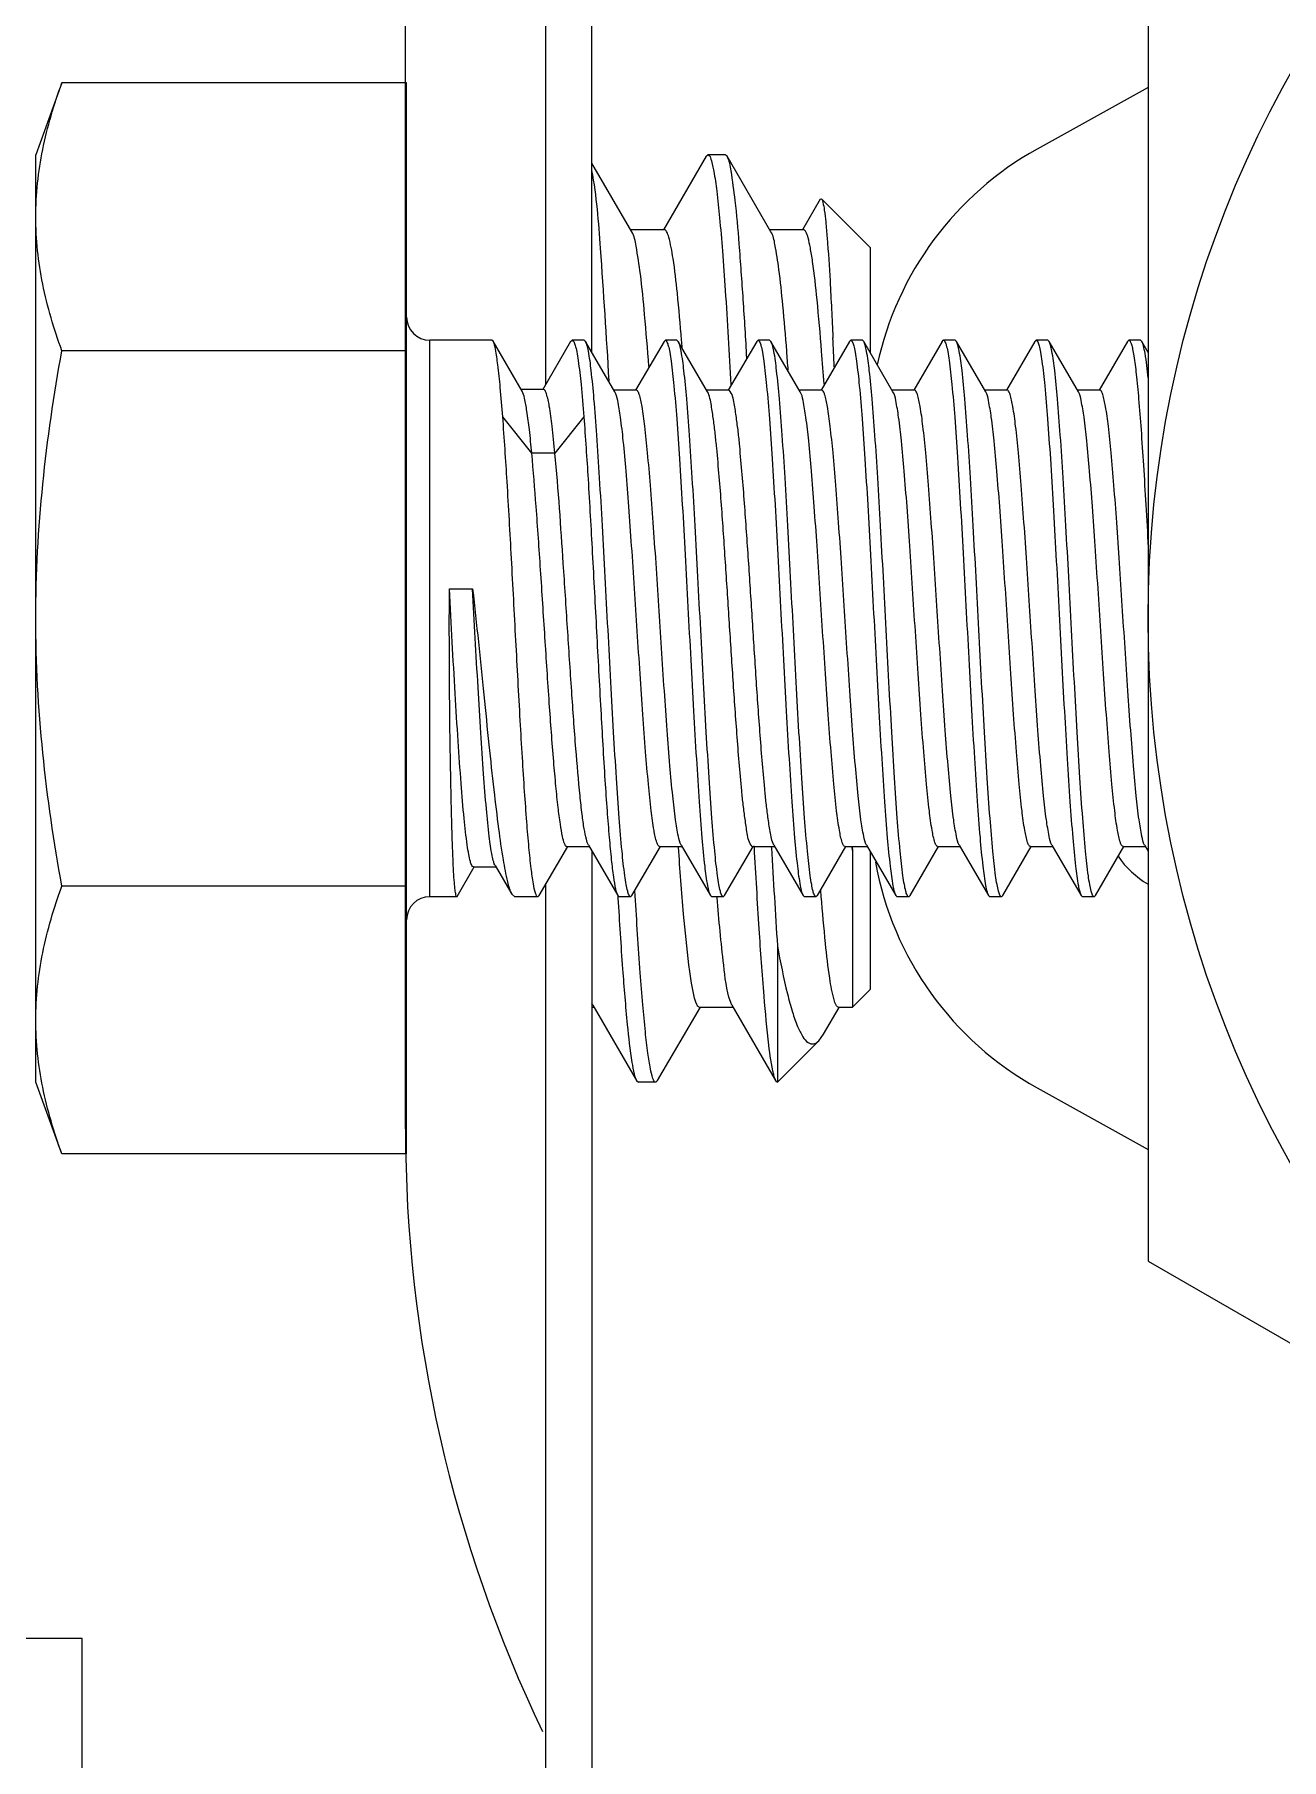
# Model space of a CAD drawing. Extents: x 4995099 to 5303443, y 4627657 to 4889583.
# Drawn here: x 5050423.5 to 5050573.1, y 4765262.2 to 4765469.1 of the extents above; entities that cross this region are included whole.
import ezdxf

# ---------------------------------------------------------------- set-up
doc = ezdxf.new("R2010")
doc.units = 0
doc.header["$LTSCALE"] = 1000
doc.header["$MEASUREMENT"] = 0
doc.layers.get('0').update_dxf_attribs({"color": 4, "linetype": 'CONTINUOUS'})

msp = doc.modelspace()

# ---------------------------------------------------------------- linework, layer by layer
at = {"linetype": 'Continuous'}
for p, q in [((5050490.36, 4765430.93), (5050490.36, 4765588.1)), ((5050467.99, 4765337.82), (5050467.99, 4765553.21)), ((5050484.8, 4765532.49), (5050484.8, 4765427.06)), ((5050557.09, 4765476.08), (5050557.09, 4765321.97)), ((5050426.76, 4765463.24), (5050423.63, 4765454.64)), ((5050468.12, 4765463.24), (5050426.76, 4765463.24)), ((5050468.12, 4765334.82), (5050468.12, 4765463.24)), ((5050557.09, 4765462.7), (5050543.78, 4765455.32)), ((5050423.63, 4765343.42), (5050423.63, 4765454.64)), ((5050504.04, 4765454.45), (5050498.93, 4765445.63)), ((5050504.04, 4765454.45), (5050504.26, 4765454.64)), ((5050506.35, 4765454.64), (5050504.26, 4765454.64)), ((5050506.35, 4765454.64), (5050504.26, 4765454.64)), ((5050504.26, 4765454.64), (5050504.29, 4765454.63)), ((5050506.57, 4765454.45), (5050506.35, 4765454.64)), ((5050511.83, 4765445.4), (5050506.57, 4765454.45)), ((5050495.15, 4765445.4), (5050490.36, 4765453.63)), ((5050517.74, 4765449.29), (5050515.61, 4765445.63)), ((5050517.74, 4765449.29), (5050517.89, 4765449.35)), ((5050523.73, 4765443.52), (5050517.89, 4765449.35)), ((5050499.06, 4765445.63), (5050495.02, 4765445.63)), ((5050515.74, 4765445.63), (5050511.7, 4765445.63)), ((5050523.73, 4765443.52), (5050523.73, 4765430.93)), ((5050478.36, 4765432.39), (5050470.9, 4765432.39)), ((5050478.36, 4765432.39), (5050470.9, 4765432.39)), ((5050470.9, 4765365.66), (5050470.9, 4765432.39)), ((5050478.5, 4765432.27), (5050478.36, 4765432.39)), ((5050481.97, 4765426.3), (5050478.5, 4765432.27)), ((5050487.8, 4765432.23), (5050484.46, 4765426.47)), ((5050487.8, 4765432.23), (5050487.99, 4765432.39)), ((5050489.43, 4765432.39), (5050487.99, 4765432.39)), ((5050489.43, 4765432.39), (5050487.99, 4765432.39)), ((5050489.59, 4765432.25), (5050489.43, 4765432.39)), ((5050493.11, 4765426.22), (5050489.59, 4765432.25)), ((5050499, 4765432.25), (5050495.59, 4765426.39)), ((5050499, 4765432.25), (5050499.16, 4765432.39)), ((5050500.55, 4765432.39), (5050499.16, 4765432.39)), ((5050500.55, 4765432.39), (5050499.16, 4765432.39)), ((5050500.71, 4765432.25), (5050500.55, 4765432.39)), ((5050504.23, 4765426.22), (5050500.71, 4765432.25)), ((5050510.12, 4765432.25), (5050506.71, 4765426.39)), ((5050510.12, 4765432.25), (5050510.28, 4765432.39)), ((5050511.67, 4765432.39), (5050510.28, 4765432.39)), ((5050511.67, 4765432.39), (5050510.28, 4765432.39)), ((5050511.83, 4765432.25), (5050511.67, 4765432.39)), ((5050515.35, 4765426.22), (5050511.83, 4765432.25)), ((5050521.24, 4765432.25), (5050517.84, 4765426.39)), ((5050521.24, 4765432.25), (5050521.4, 4765432.39)), ((5050522.8, 4765432.39), (5050521.4, 4765432.39)), ((5050522.8, 4765432.39), (5050521.4, 4765432.39)), ((5050522.96, 4765432.25), (5050522.8, 4765432.39)), ((5050526.47, 4765426.22), (5050522.96, 4765432.25)), ((5050532.36, 4765432.25), (5050528.96, 4765426.39)), ((5050532.36, 4765432.25), (5050532.49, 4765432.39)), ((5050532.49, 4765432.39), (5050532.52, 4765432.39)), ((5050533.92, 4765432.39), (5050532.52, 4765432.39)), ((5050533.92, 4765432.39), (5050532.52, 4765432.39)), ((5050534.08, 4765432.25), (5050533.92, 4765432.39)), ((5050537.59, 4765426.22), (5050534.08, 4765432.25)), ((5050543.48, 4765432.25), (5050540.08, 4765426.39)), ((5050543.48, 4765432.25), (5050543.65, 4765432.39)), ((5050545.04, 4765432.39), (5050543.65, 4765432.39)), ((5050545.04, 4765432.39), (5050543.65, 4765432.39)), ((5050545.2, 4765432.25), (5050545.04, 4765432.39)), ((5050548.72, 4765426.22), (5050545.2, 4765432.25)), ((5050554.61, 4765432.25), (5050551.2, 4765426.39)), ((5050554.61, 4765432.25), (5050554.77, 4765432.39)), ((5050556.16, 4765432.39), (5050554.77, 4765432.39)), ((5050556.16, 4765432.39), (5050554.77, 4765432.39)), ((5050556.32, 4765432.25), (5050556.16, 4765432.39)), ((5050557.09, 4765430.93), (5050556.32, 4765432.25)), ((5050468.12, 4765431.13), (5050426.76, 4765431.13)), ((5050484.56, 4765426.47), (5050481.87, 4765426.47)), ((5050495.69, 4765426.39), (5050493.01, 4765426.39)), ((5050506.81, 4765426.39), (5050504.13, 4765426.39)), ((5050517.93, 4765426.39), (5050515.25, 4765426.39)), ((5050529.06, 4765426.39), (5050526.37, 4765426.39)), ((5050540.18, 4765426.39), (5050537.5, 4765426.39)), ((5050551.3, 4765426.39), (5050548.62, 4765426.39)), ((5050483.13, 4765418.85), (5050479.65, 4765423.2)), ((5050489.38, 4765423.2), (5050485.92, 4765418.85)), ((5050485.92, 4765418.85), (5050483.13, 4765418.85)), ((5050473.26, 4765402.56), (5050476.04, 4765402.56)), ((5050489.93, 4765371.84), (5050493.44, 4765365.8)), ((5050501.05, 4765371.84), (5050504.56, 4765365.8)), ((5050509.79, 4765371.75), (5050509.8, 4765371.59)), ((5050511.9, 4765371.54), (5050511.89, 4765371.72)), ((5050512.18, 4765371.84), (5050515.68, 4765365.8)), ((5050521.59, 4765371.68), (5050521.61, 4765371.21)), ((5050523.3, 4765371.84), (5050526.8, 4765365.8)), ((5050534.42, 4765371.84), (5050537.92, 4765365.8)), ((5050545.54, 4765371.84), (5050549.04, 4765365.8)), ((5050556.66, 4765371.84), (5050557.09, 4765371.1)), ((5050484.03, 4765365.8), (5050487.45, 4765371.67)), ((5050487.35, 4765371.67), (5050490.03, 4765371.67)), ((5050490.36, 4765371.1), (5050490.36, 4765209.96)), ((5050495.15, 4765365.8), (5050498.57, 4765371.67)), ((5050498.47, 4765371.67), (5050501.15, 4765371.67)), ((5050506.27, 4765365.8), (5050509.69, 4765371.67)), ((5050509.59, 4765371.67), (5050512.28, 4765371.67)), ((5050517.4, 4765365.8), (5050520.81, 4765371.67)), ((5050520.72, 4765371.67), (5050523.4, 4765371.67)), ((5050521.61, 4765371.21), (5050521.58, 4765371.64)), ((5050521.61, 4765371.21), (5050521.61, 4765352.43)), ((5050523.73, 4765371.1), (5050523.73, 4765354.54)), ((5050528.52, 4765365.8), (5050531.94, 4765371.67)), ((5050531.84, 4765371.67), (5050534.52, 4765371.67)), ((5050539.64, 4765365.8), (5050543.06, 4765371.67)), ((5050542.96, 4765371.67), (5050545.64, 4765371.67)), ((5050550.76, 4765365.8), (5050554.18, 4765371.67)), ((5050554.08, 4765371.67), (5050556.76, 4765371.67)), ((5050474.19, 4765365.7), (5050476.24, 4765369.23)), ((5050476.14, 4765369.23), (5050478.83, 4765369.23)), ((5050478.74, 4765369.39), (5050480.73, 4765365.97)), ((5050468.12, 4765366.92), (5050426.76, 4765366.92)), ((5050474.14, 4765365.66), (5050470.9, 4765365.66)), ((5050474.14, 4765365.66), (5050470.9, 4765365.66)), ((5050474.19, 4765365.7), (5050474.14, 4765365.66)), ((5050480.73, 4765365.97), (5050481.09, 4765365.66)), ((5050483.87, 4765365.66), (5050481.09, 4765365.66)), ((5050483.87, 4765365.66), (5050481.09, 4765365.66)), ((5050484.03, 4765365.8), (5050483.87, 4765365.66)), ((5050484.8, 4765367.12), (5050484.8, 4765204.4)), ((5050493.44, 4765365.8), (5050493.6, 4765365.66)), ((5050493.45, 4765365.78), (5050493.46, 4765365.64)), ((5050493.46, 4765365.64), (5050493.47, 4765365.5)), ((5050494.99, 4765365.66), (5050493.6, 4765365.66)), ((5050494.99, 4765365.66), (5050493.6, 4765365.66)), ((5050495.15, 4765365.8), (5050494.99, 4765365.66)), ((5050495.54, 4765365.79), (5050495.51, 4765366.35)), ((5050504.56, 4765365.8), (5050504.72, 4765365.66)), ((5050506.11, 4765365.66), (5050504.72, 4765365.66)), ((5050506.11, 4765365.66), (5050504.72, 4765365.66)), ((5050505.36, 4765365.57), (5050505.35, 4765365.66)), ((5050506.27, 4765365.8), (5050506.11, 4765365.66)), ((5050515.68, 4765365.8), (5050515.84, 4765365.66)), ((5050517.23, 4765365.66), (5050515.84, 4765365.66)), ((5050517.23, 4765365.66), (5050515.84, 4765365.66)), ((5050517.4, 4765365.8), (5050517.23, 4765365.66)), ((5050517.86, 4765365.7), (5050517.8, 4765366.39)), ((5050526.8, 4765365.8), (5050526.96, 4765365.66)), ((5050528.36, 4765365.66), (5050526.96, 4765365.66)), ((5050528.36, 4765365.66), (5050526.96, 4765365.66)), ((5050528.52, 4765365.8), (5050528.36, 4765365.66)), ((5050537.92, 4765365.8), (5050538.08, 4765365.66)), ((5050539.48, 4765365.66), (5050538.08, 4765365.66)), ((5050539.48, 4765365.66), (5050538.08, 4765365.66)), ((5050539.64, 4765365.8), (5050539.48, 4765365.66)), ((5050549.04, 4765365.8), (5050549.21, 4765365.66)), ((5050550.6, 4765365.66), (5050549.21, 4765365.66)), ((5050550.6, 4765365.66), (5050549.21, 4765365.66)), ((5050550.76, 4765365.8), (5050550.6, 4765365.66)), ((5050512.6, 4765359.75), (5050512.6, 4765343.42)), ((5050523.73, 4765354.54), (5050521.61, 4765352.43)), ((5050490.46, 4765352.65), (5050490.36, 4765352.85)), ((5050490.36, 4765352.43), (5050490.59, 4765352.43)), ((5050490.46, 4765352.65), (5050495.7, 4765343.61)), ((5050498.23, 4765343.61), (5050503.36, 4765352.43)), ((5050503.23, 4765352.43), (5050507.27, 4765352.43)), ((5050507.14, 4765352.65), (5050512.38, 4765343.61)), ((5050518.15, 4765349.17), (5050520.01, 4765352.37)), ((5050519.91, 4765352.43), (5050521.61, 4765352.43)), ((5050520.01, 4765352.37), (5050520.04, 4765352.43)), ((5050517.57, 4765348.39), (5050518.15, 4765349.17)), ((5050517.57, 4765348.39), (5050512.6, 4765343.42)), ((5050426.76, 4765334.82), (5050423.63, 4765343.42)), ((5050495.7, 4765343.61), (5050495.92, 4765343.42)), ((5050498.01, 4765343.42), (5050495.92, 4765343.42)), ((5050498.01, 4765343.42), (5050495.92, 4765343.42)), ((5050498.01, 4765343.42), (5050497.98, 4765343.42)), ((5050498.23, 4765343.61), (5050498.01, 4765343.42)), ((5050512.38, 4765343.61), (5050512.6, 4765343.42)), ((5050543.78, 4765342.74), (5050557.09, 4765335.36)), ((5050468.12, 4765334.82), (5050426.76, 4765334.82)), ((5050557.09, 4765321.97), (5050690.55, 4765244.92)), ((5050429.19, 4765276.69), (5050395.83, 4765276.69)), ((5050429.19, 4765248.88), (5050429.19, 4765276.69))]:
    msp.add_line(p, q, dxfattribs=at)
msp.add_circle((5050690.55, 4765399.03), 133.46, dxfattribs=at)
for centre, radius, start, end in [((5050562.65, 4765421.27), 38.93, 119, 167.8939), ((5049583.25, 4765377), 927.22, 3.29205, 3.72683), ((5050470.9, 4765435.17), 2.78, 180, 270), ((5050487.99, 4765432.29), 0.108, 84.1854, 89.9947), ((5050499.16, 4765432.3), 0.095, 79.0043, 89.9604), ((5050088.29, 4765398.71), 414.2, 4.5387, 4.6656), ((5050510.28, 4765432.3), 0.0951, 78.9113, 89.9594), ((5049404.99, 4765381.68), 1115.44, 2.44218, 2.62087), ((5050521.4, 4765432.3), 0.095, 78.9914, 89.9603), ((5050543.65, 4765432.3), 0.095, 78.9891, 89.9602), ((5050554.77, 4765432.3), 0.0951, 78.9741, 89.9601), ((5049996.93, 4765390.56), 518.38, 4.2321, 4.4817), ((5049954.83, 4765387.03), 564.79, 4.0698, 4.4728), ((5051399.96, 4765419.07), 889.33, 183.06384, 183.82447), ((5050562.65, 4765376.78), 38.93, 190.3451, 241), ((5050562.65, 4765376.78), 11.12, 214.3268, 239.8898), ((5050470.9, 4765362.88), 2.78, 90, 180), ((5050483.87, 4765365.76), 0.0949, 259.6399, 269.9669), ((5050494.99, 4765365.76), 0.095, 259.224, 269.9627), ((5050506.11, 4765365.76), 0.095, 259.0953, 269.9614), ((5050517.23, 4765365.76), 0.095, 259.2557, 269.963), ((5050528.36, 4765365.76), 0.095, 259.0989, 269.9614), ((5050539.48, 4765365.76), 0.095, 259.2688, 269.9632), ((5050550.6, 4765365.76), 0.095, 259.1048, 269.9615), ((5050634.91, 4765337.82), 166.93, 180, 205.649)]:
    msp.add_arc(centre, radius, start, end, dxfattribs=at)
for points, knots in [([(5050423.63, 4765447.19), (5050423.63, 4765449.89), (5050424.23, 4765455.37), (5050425.81, 4765460.64), (5050426.76, 4765463.24)], [0, 0, 0, 0, 0.493589, 1, 1, 1, 1]), ([(5050504.29, 4765454.63), (5050504.5, 4765454.58), (5050504.74, 4765453.73), (5050505.05, 4765452.4), (5050505.37, 4765449.98), (5050505.7, 4765446.83), (5050506.03, 4765442.85), (5050506.51, 4765436.17), (5050506.82, 4765430.82), (5050507.03, 4765427.04)], [0, 0, 0, 0, 0.023099, 0.076921, 0.162181, 0.277789, 0.421938, 0.592279, 1, 1, 1, 1]), ([(5050508.51, 4765437.27), (5050508.36, 4765439.5), (5050508.07, 4765443.46), (5050507.65, 4765448.63), (5050507.14, 4765452.09), (5050506.87, 4765453.93), (5050506.57, 4765454.45)], [0, 0, 0, 0, 0.387565, 0.689151, 0.895137, 1, 1, 1, 1]), ([(5050492.41, 4765427.53), (5050492.12, 4765432.83), (5050491.55, 4765441.24), (5050490.93, 4765449.68), (5050490.36, 4765452.76)], [0, 0, 0, 0, 0.628544, 1, 1, 1, 1]), ([(5050517.9, 4765449.35), (5050518, 4765449.24), (5050518.1, 4765448.74), (5050518.27, 4765447.84), (5050518.42, 4765446.41), (5050518.67, 4765443.58), (5050518.96, 4765438.95), (5050519.16, 4765434.96), (5050519.26, 4765432.69)], [0, 0, 0, 0, 0.027491, 0.083885, 0.169406, 0.283463, 0.592757, 1, 1, 1, 1]), ([(5050426.76, 4765431.13), (5050425.81, 4765433.74), (5050424.23, 4765439), (5050423.63, 4765444.49), (5050423.63, 4765447.19)], [0, 0, 0, 0, 0.506411, 1, 1, 1, 1]), ([(5050497.19, 4765429.25), (5050497.03, 4765431.32), (5050496.73, 4765435.01), (5050496.27, 4765439.85), (5050495.76, 4765443.14), (5050495.45, 4765444.89), (5050495.15, 4765445.4)], [0, 0, 0, 0, 0.381754, 0.681975, 0.890091, 1, 1, 1, 1]), ([(5050501.11, 4765432.4), (5050500.96, 4765434.27), (5050500.67, 4765437.56), (5050500.21, 4765441.65), (5050499.75, 4765444.19), (5050499.42, 4765445.29), (5050499.17, 4765445.63), (5050499.06, 4765445.63)], [0, 0, 0, 0, 0.418158, 0.729515, 0.923411, 0.975112, 1, 1, 1, 1]), ([(5050513.73, 4765431.07), (5050513.59, 4765432.91), (5050513.31, 4765436.18), (5050512.87, 4765440.46), (5050512.41, 4765443.38), (5050512.11, 4765444.94), (5050511.83, 4765445.4)], [0, 0, 0, 0, 0.38118, 0.680309, 0.888233, 1, 1, 1, 1]), ([(5050517.9, 4765431.07), (5050517.74, 4765433.13), (5050517.44, 4765436.72), (5050516.98, 4765440.87), (5050516.6, 4765443.33), (5050516.33, 4765444.55), (5050516.12, 4765445.25), (5050515.86, 4765445.63), (5050515.74, 4765445.63)], [0, 0, 0, 0, 0.417353, 0.72929, 0.841771, 0.92395, 0.975651, 1, 1, 1, 1]), ([(5050479.65, 4765423.2), (5050479.56, 4765424.38), (5050479.39, 4765426.46), (5050479.12, 4765429.18), (5050478.84, 4765431.01), (5050478.66, 4765431.99), (5050478.5, 4765432.27)], [0, 0, 0, 0, 0.385426, 0.68535, 0.89169, 1, 1, 1, 1]), ([(5050488, 4765432.39), (5050488.08, 4765432.38), (5050488.24, 4765432.14), (5050488.38, 4765431.69), (5050488.56, 4765430.92), (5050488.8, 4765429.37), (5050489.09, 4765426.76), (5050489.28, 4765424.5), (5050489.38, 4765423.2)], [0, 0, 0, 0, 0.025999, 0.078741, 0.161216, 0.273457, 0.583864, 1, 1, 1, 1]), ([(5050494.97, 4765365.66), (5050494.89, 4765365.68), (5050494.75, 4765365.94), (5050494.61, 4765366.41), (5050494.44, 4765367.2), (5050494.2, 4765368.79), (5050493.92, 4765371.45), (5050493.6, 4765375.36), (5050493.27, 4765380.12), (5050492.94, 4765385.56), (5050492.61, 4765391.49), (5050492.28, 4765397.69), (5050491.95, 4765403.93), (5050491.62, 4765410), (5050491.29, 4765415.68), (5050490.96, 4765420.75), (5050490.64, 4765425.05), (5050490.32, 4765428.4), (5050490.05, 4765430.56), (5050489.79, 4765431.72), (5050489.67, 4765432.12), (5050489.59, 4765432.25)], [0, 0, 0, 0, 0.003704, 0.011323, 0.023191, 0.03929, 0.083673, 0.142993, 0.215158, 0.297591, 0.387338, 0.481186, 0.575764, 0.667671, 0.753614, 0.830513, 0.895616, 0.946611, 0.98173, 0.992985, 1, 1, 1, 1]), ([(5050499.18, 4765432.39), (5050499.26, 4765432.38), (5050499.4, 4765432.12), (5050499.54, 4765431.65), (5050499.71, 4765430.85), (5050499.95, 4765429.27), (5050500.23, 4765426.6), (5050500.55, 4765422.69), (5050500.88, 4765417.93), (5050501.21, 4765412.49), (5050501.54, 4765406.57), (5050501.87, 4765400.37), (5050502.2, 4765394.13), (5050502.53, 4765388.06), (5050502.86, 4765382.38), (5050503.19, 4765377.31), (5050503.51, 4765373.01), (5050503.83, 4765369.66), (5050504.1, 4765367.49), (5050504.35, 4765366.33), (5050504.48, 4765365.94), (5050504.56, 4765365.8)], [0, 0, 0, 0, 0.003711, 0.011336, 0.02321, 0.039312, 0.083698, 0.143015, 0.215173, 0.297594, 0.387327, 0.481159, 0.575721, 0.667617, 0.753551, 0.830448, 0.895556, 0.946563, 0.981704, 0.992971, 1, 1, 1, 1]), ([(5050506.09, 4765365.66), (5050506.01, 4765365.68), (5050505.87, 4765365.94), (5050505.73, 4765366.41), (5050505.56, 4765367.2), (5050505.32, 4765368.79), (5050505.04, 4765371.45), (5050504.72, 4765375.36), (5050504.39, 4765380.13), (5050504.06, 4765385.57), (5050503.73, 4765391.49), (5050503.4, 4765397.69), (5050503.07, 4765403.94), (5050502.74, 4765410), (5050502.41, 4765415.68), (5050502.08, 4765420.75), (5050501.76, 4765425.05), (5050501.44, 4765428.4), (5050501.17, 4765430.56), (5050500.92, 4765431.72), (5050500.79, 4765432.12), (5050500.71, 4765432.25)], [0, 0, 0, 0, 0.003708, 0.011332, 0.023206, 0.03931, 0.083702, 0.143027, 0.215196, 0.297632, 0.387379, 0.481219, 0.575788, 0.66769, 0.753628, 0.830521, 0.895618, 0.946611, 0.98173, 0.992985, 1, 1, 1, 1]), ([(5050510.3, 4765432.39), (5050510.38, 4765432.38), (5050510.52, 4765432.11), (5050510.66, 4765431.65), (5050510.83, 4765430.85), (5050511.07, 4765429.26), (5050511.35, 4765426.6), (5050511.68, 4765422.69), (5050512, 4765417.93), (5050512.33, 4765412.49), (5050512.66, 4765406.56), (5050512.99, 4765400.37), (5050513.32, 4765394.12), (5050513.65, 4765388.06), (5050513.98, 4765382.38), (5050514.31, 4765377.31), (5050514.63, 4765373.01), (5050514.95, 4765369.66), (5050515.23, 4765367.49), (5050515.48, 4765366.33), (5050515.6, 4765365.94), (5050515.68, 4765365.8)], [0, 0, 0, 0, 0.003714, 0.011343, 0.023221, 0.039327, 0.08372, 0.14304, 0.215198, 0.297619, 0.387351, 0.481178, 0.575732, 0.667622, 0.753555, 0.83045, 0.895556, 0.946562, 0.981703, 0.992971, 1, 1, 1, 1]), ([(5050517.22, 4765365.66), (5050517.14, 4765365.68), (5050516.99, 4765365.94), (5050516.85, 4765366.41), (5050516.69, 4765367.2), (5050516.45, 4765368.79), (5050516.16, 4765371.45), (5050515.84, 4765375.36), (5050515.51, 4765380.12), (5050515.18, 4765385.56), (5050514.85, 4765391.49), (5050514.52, 4765397.69), (5050514.19, 4765403.93), (5050513.86, 4765410), (5050513.54, 4765415.68), (5050513.21, 4765420.75), (5050512.88, 4765425.05), (5050512.56, 4765428.4), (5050512.29, 4765430.56), (5050512.04, 4765431.72), (5050511.91, 4765432.12), (5050511.83, 4765432.25)], [0, 0, 0, 0, 0.003703, 0.011321, 0.023188, 0.039286, 0.083667, 0.142986, 0.21515, 0.297581, 0.387329, 0.481177, 0.575755, 0.667664, 0.753609, 0.83051, 0.895615, 0.94661, 0.98173, 0.992984, 1, 1, 1, 1]), ([(5050521.42, 4765432.39), (5050521.5, 4765432.38), (5050521.65, 4765432.12), (5050521.79, 4765431.65), (5050521.95, 4765430.85), (5050522.19, 4765429.27), (5050522.47, 4765426.6), (5050522.8, 4765422.69), (5050523.12, 4765417.93), (5050523.45, 4765412.49), (5050523.78, 4765406.57), (5050524.11, 4765400.37), (5050524.44, 4765394.12), (5050524.77, 4765388.06), (5050525.1, 4765382.38), (5050525.43, 4765377.31), (5050525.75, 4765373.01), (5050526.07, 4765369.66), (5050526.35, 4765367.49), (5050526.6, 4765366.33), (5050526.72, 4765365.94), (5050526.8, 4765365.8)], [0, 0, 0, 0, 0.003711, 0.011337, 0.023212, 0.039314, 0.0837, 0.143018, 0.215176, 0.297599, 0.387332, 0.481164, 0.575726, 0.667621, 0.753554, 0.830449, 0.895556, 0.946563, 0.981704, 0.992971, 1, 1, 1, 1]), ([(5050528.34, 4765365.66), (5050528.26, 4765365.68), (5050528.11, 4765365.94), (5050527.97, 4765366.41), (5050527.81, 4765367.2), (5050527.57, 4765368.79), (5050527.28, 4765371.45), (5050526.96, 4765375.36), (5050526.63, 4765380.13), (5050526.31, 4765385.57), (5050525.98, 4765391.49), (5050525.65, 4765397.69), (5050525.32, 4765403.94), (5050524.99, 4765410), (5050524.66, 4765415.68), (5050524.33, 4765420.75), (5050524.01, 4765425.05), (5050523.68, 4765428.4), (5050523.41, 4765430.56), (5050523.16, 4765431.72), (5050523.04, 4765432.12), (5050522.96, 4765432.25)], [0, 0, 0, 0, 0.003708, 0.011332, 0.023206, 0.039309, 0.083701, 0.143026, 0.215196, 0.297631, 0.387378, 0.481219, 0.575788, 0.66769, 0.753628, 0.830521, 0.895618, 0.94661, 0.98173, 0.992985, 1, 1, 1, 1]), ([(5050532.52, 4765432.39), (5050532.6, 4765432.39), (5050532.76, 4765432.15), (5050532.89, 4765431.71), (5050533.06, 4765430.94), (5050533.3, 4765429.38), (5050533.58, 4765426.75), (5050533.91, 4765422.87), (5050534.23, 4765418.12), (5050534.56, 4765412.68), (5050534.89, 4765406.75), (5050535.22, 4765400.54), (5050535.56, 4765394.27), (5050535.89, 4765388.18), (5050536.22, 4765382.48), (5050536.55, 4765377.37), (5050536.87, 4765373.05), (5050537.19, 4765369.68), (5050537.47, 4765367.5), (5050537.72, 4765366.34), (5050537.84, 4765365.94), (5050537.92, 4765365.8)], [0, 0, 0, 0, 0.003386, 0.010605, 0.022094, 0.037845, 0.081651, 0.140562, 0.21249, 0.294853, 0.384679, 0.47873, 0.573605, 0.66588, 0.752224, 0.829521, 0.894986, 0.946281, 0.981617, 0.992941, 1, 1, 1, 1]), ([(5050539.46, 4765365.66), (5050539.38, 4765365.68), (5050539.23, 4765365.94), (5050539.09, 4765366.41), (5050538.93, 4765367.2), (5050538.69, 4765368.79), (5050538.41, 4765371.45), (5050538.08, 4765375.36), (5050537.76, 4765380.12), (5050537.43, 4765385.56), (5050537.1, 4765391.49), (5050536.77, 4765397.69), (5050536.44, 4765403.93), (5050536.11, 4765410), (5050535.78, 4765415.68), (5050535.45, 4765420.75), (5050535.13, 4765425.05), (5050534.81, 4765428.4), (5050534.53, 4765430.56), (5050534.28, 4765431.72), (5050534.16, 4765432.12), (5050534.08, 4765432.25)], [0, 0, 0, 0, 0.003703, 0.01132, 0.023187, 0.039284, 0.083664, 0.142983, 0.215146, 0.297577, 0.387325, 0.481173, 0.575752, 0.667661, 0.753607, 0.830509, 0.895614, 0.946609, 0.98173, 0.992984, 1, 1, 1, 1]), ([(5050543.66, 4765432.39), (5050543.75, 4765432.38), (5050543.89, 4765432.12), (5050544.03, 4765431.65), (5050544.19, 4765430.85), (5050544.43, 4765429.27), (5050544.72, 4765426.6), (5050545.04, 4765422.69), (5050545.37, 4765417.93), (5050545.7, 4765412.49), (5050546.03, 4765406.57), (5050546.36, 4765400.37), (5050546.69, 4765394.12), (5050547.02, 4765388.06), (5050547.34, 4765382.38), (5050547.67, 4765377.31), (5050548, 4765373.01), (5050548.32, 4765369.66), (5050548.59, 4765367.49), (5050548.84, 4765366.33), (5050548.97, 4765365.94), (5050549.04, 4765365.8)], [0, 0, 0, 0, 0.003711, 0.011337, 0.023212, 0.039315, 0.083701, 0.143019, 0.215177, 0.2976, 0.387333, 0.481165, 0.575727, 0.667621, 0.753554, 0.830449, 0.895556, 0.946563, 0.981704, 0.992971, 1, 1, 1, 1]), ([(5050550.58, 4765365.66), (5050550.5, 4765365.68), (5050550.36, 4765365.94), (5050550.22, 4765366.41), (5050550.05, 4765367.2), (5050549.81, 4765368.79), (5050549.53, 4765371.45), (5050549.2, 4765375.36), (5050548.88, 4765380.13), (5050548.55, 4765385.57), (5050548.22, 4765391.49), (5050547.89, 4765397.69), (5050547.56, 4765403.94), (5050547.23, 4765410), (5050546.9, 4765415.68), (5050546.57, 4765420.75), (5050546.25, 4765425.05), (5050545.93, 4765428.4), (5050545.65, 4765430.56), (5050545.4, 4765431.72), (5050545.28, 4765432.12), (5050545.2, 4765432.25)], [0, 0, 0, 0, 0.003708, 0.011331, 0.023205, 0.039308, 0.083699, 0.143025, 0.215195, 0.297631, 0.387378, 0.481219, 0.575789, 0.667691, 0.753629, 0.830521, 0.895618, 0.946611, 0.981731, 0.992985, 1, 1, 1, 1]), ([(5050554.79, 4765432.39), (5050554.85, 4765432.38), (5050554.98, 4765432.19), (5050555.1, 4765431.84), (5050555.24, 4765431.25), (5050555.45, 4765430.06), (5050555.69, 4765428.07), (5050555.97, 4765425.12), (5050556.25, 4765421.48), (5050556.53, 4765417.24), (5050556.81, 4765412.52), (5050557, 4765409.23), (5050557.09, 4765407.52)], [0, 0, 0, 0, 0.007976, 0.023399, 0.047119, 0.079188, 0.167777, 0.287121, 0.434165, 0.605074, 0.795358, 1, 1, 1, 1]), ([(5050557.09, 4765427.88), (5050556.99, 4765428.86), (5050556.85, 4765430.16), (5050556.56, 4765431.61), (5050556.42, 4765432.09), (5050556.32, 4765432.25)], [0, 0, 0, 0, 0.664814, 0.874197, 1, 1, 1, 1]), ([(5050483.13, 4765418.85), (5050483.05, 4765419.79), (5050482.88, 4765421.47), (5050482.6, 4765423.68), (5050482.32, 4765425.22), (5050482.12, 4765426.04), (5050481.97, 4765426.3)], [0, 0, 0, 0, 0.374921, 0.67078, 0.880329, 1, 1, 1, 1]), ([(5050485.92, 4765418.85), (5050485.81, 4765419.93), (5050485.62, 4765421.82), (5050485.31, 4765424.19), (5050485.02, 4765425.64), (5050484.79, 4765426.29), (5050484.63, 4765426.47), (5050484.56, 4765426.47)], [0, 0, 0, 0, 0.416821, 0.727006, 0.920674, 0.973077, 1, 1, 1, 1]), ([(5050498.47, 4765371.67), (5050498.4, 4765371.67), (5050498.24, 4765371.85), (5050498.02, 4765372.48), (5050497.73, 4765373.91), (5050497.42, 4765376.23), (5050497.1, 4765379.39), (5050496.77, 4765383.23), (5050496.45, 4765387.65), (5050496.12, 4765392.47), (5050495.68, 4765399.21), (5050495.25, 4765405.89), (5050494.8, 4765412.29), (5050494.48, 4765416.49), (5050494.15, 4765420.06), (5050493.84, 4765422.89), (5050493.51, 4765424.85), (5050493.29, 4765425.9), (5050493.11, 4765426.22)], [0, 0, 0, 0, 0.003779, 0.011114, 0.038197, 0.081557, 0.139812, 0.210943, 0.29244, 0.38141, 0.474689, 0.66085, 0.747103, 0.824649, 0.89074, 0.943055, 0.979813, 1, 1, 1, 1]), ([(5050501.05, 4765371.84), (5050500.87, 4765372.16), (5050500.65, 4765373.2), (5050500.32, 4765375.17), (5050500.01, 4765378), (5050499.69, 4765381.57), (5050499.36, 4765385.77), (5050498.91, 4765392.17), (5050498.48, 4765398.86), (5050498.05, 4765405.59), (5050497.72, 4765410.41), (5050497.39, 4765414.82), (5050497.06, 4765418.67), (5050496.74, 4765421.82), (5050496.44, 4765424.15), (5050496.15, 4765425.57), (5050495.92, 4765426.21), (5050495.76, 4765426.39), (5050495.69, 4765426.39)], [0, 0, 0, 0, 0.020221, 0.057009, 0.109346, 0.175452, 0.253005, 0.33926, 0.525406, 0.618671, 0.707626, 0.789106, 0.860222, 0.918463, 0.961813, 0.988889, 0.996221, 1, 1, 1, 1]), ([(5050509.59, 4765371.67), (5050509.2, 4765372.07), (5050508.95, 4765373.28), (5050508.74, 4765374.94), (5050508.49, 4765376.65), (5050508.27, 4765378.92), (5050508.01, 4765381.78), (5050507.75, 4765385.2), (5050507.5, 4765388.63), (5050507.19, 4765393.19), (5050506.82, 4765398.91), (5050506.45, 4765404.62), (5050506.14, 4765409.19), (5050505.9, 4765412.61), (5050505.63, 4765416.04), (5050505.38, 4765418.89), (5050505.15, 4765421.16), (5050504.94, 4765422.87), (5050504.69, 4765424.56), (5050504.48, 4765425.71), (5050504.23, 4765426.22)], [0, 0, 0, 0, 0.030768, 0.062218, 0.093344, 0.124643, 0.187198, 0.249714, 0.31225, 0.374778, 0.499837, 0.624896, 0.687425, 0.749956, 0.812483, 0.875017, 0.906295, 0.937525, 0.968815, 1, 1, 1, 1]), ([(5050512.18, 4765371.84), (5050511.92, 4765372.35), (5050511.71, 4765373.5), (5050511.46, 4765375.19), (5050511.25, 4765376.89), (5050511.03, 4765379.17), (5050510.77, 4765382.02), (5050510.51, 4765385.44), (5050510.26, 4765388.87), (5050509.95, 4765393.44), (5050509.59, 4765399.15), (5050509.22, 4765404.86), (5050508.9, 4765409.43), (5050508.66, 4765412.86), (5050508.39, 4765416.28), (5050508.13, 4765419.13), (5050507.92, 4765421.41), (5050507.67, 4765423.12), (5050507.46, 4765424.78), (5050507.21, 4765425.98), (5050506.81, 4765426.39)], [0, 0, 0, 0, 0.031186, 0.062475, 0.093704, 0.124983, 0.187517, 0.250043, 0.312574, 0.375103, 0.500161, 0.62522, 0.687747, 0.750283, 0.812799, 0.875353, 0.906651, 0.937778, 0.969229, 1, 1, 1, 1]), ([(5050520.72, 4765371.67), (5050520.65, 4765371.67), (5050520.49, 4765371.85), (5050520.26, 4765372.48), (5050519.97, 4765373.91), (5050519.67, 4765376.23), (5050519.34, 4765379.39), (5050519.02, 4765383.23), (5050518.69, 4765387.65), (5050518.36, 4765392.47), (5050517.92, 4765399.21), (5050517.49, 4765405.89), (5050517.04, 4765412.29), (5050516.72, 4765416.49), (5050516.39, 4765420.06), (5050516.08, 4765422.89), (5050515.76, 4765424.85), (5050515.54, 4765425.9), (5050515.35, 4765426.22)], [0, 0, 0, 0, 0.003779, 0.011113, 0.038196, 0.081556, 0.139811, 0.210942, 0.292439, 0.38141, 0.474689, 0.66085, 0.747103, 0.824649, 0.89074, 0.943055, 0.979813, 1, 1, 1, 1]), ([(5050523.3, 4765371.84), (5050523.11, 4765372.16), (5050522.89, 4765373.2), (5050522.57, 4765375.17), (5050522.26, 4765378), (5050521.93, 4765381.57), (5050521.6, 4765385.77), (5050521.16, 4765392.17), (5050520.73, 4765398.86), (5050520.29, 4765405.59), (5050519.96, 4765410.41), (5050519.63, 4765414.82), (5050519.31, 4765418.67), (5050518.98, 4765421.82), (5050518.68, 4765424.15), (5050518.39, 4765425.57), (5050518.16, 4765426.21), (5050518, 4765426.39), (5050517.93, 4765426.39)], [0, 0, 0, 0, 0.020221, 0.057009, 0.109346, 0.175452, 0.253005, 0.33926, 0.525406, 0.618671, 0.707625, 0.789106, 0.860221, 0.918463, 0.961812, 0.988889, 0.996221, 1, 1, 1, 1]), ([(5050531.84, 4765371.67), (5050531.77, 4765371.67), (5050531.61, 4765371.85), (5050531.38, 4765372.48), (5050531.09, 4765373.91), (5050530.79, 4765376.23), (5050530.46, 4765379.39), (5050530.14, 4765383.23), (5050529.81, 4765387.65), (5050529.48, 4765392.47), (5050529.04, 4765399.21), (5050528.62, 4765405.89), (5050528.17, 4765412.29), (5050527.84, 4765416.49), (5050527.51, 4765420.06), (5050527.21, 4765422.89), (5050526.88, 4765424.85), (5050526.66, 4765425.9), (5050526.47, 4765426.22)], [0, 0, 0, 0, 0.003779, 0.011113, 0.038196, 0.081555, 0.139809, 0.210939, 0.292435, 0.381405, 0.474683, 0.660843, 0.747096, 0.824643, 0.890735, 0.943051, 0.979811, 1, 1, 1, 1]), ([(5050534.42, 4765371.84), (5050534.23, 4765372.16), (5050534.02, 4765373.2), (5050533.69, 4765375.17), (5050533.38, 4765378), (5050533.05, 4765381.57), (5050532.73, 4765385.77), (5050532.28, 4765392.17), (5050531.85, 4765398.86), (5050531.41, 4765405.59), (5050531.08, 4765410.41), (5050530.75, 4765414.82), (5050530.43, 4765418.67), (5050530.11, 4765421.82), (5050529.8, 4765424.15), (5050529.51, 4765425.57), (5050529.29, 4765426.21), (5050529.13, 4765426.39), (5050529.06, 4765426.39)], [0, 0, 0, 0, 0.020221, 0.057008, 0.109345, 0.17545, 0.253003, 0.339257, 0.525401, 0.618666, 0.70762, 0.789101, 0.860217, 0.918459, 0.96181, 0.988888, 0.996221, 1, 1, 1, 1]), ([(5050542.96, 4765371.67), (5050542.89, 4765371.67), (5050542.73, 4765371.85), (5050542.5, 4765372.48), (5050542.21, 4765373.91), (5050541.91, 4765376.23), (5050541.58, 4765379.39), (5050541.26, 4765383.23), (5050540.93, 4765387.65), (5050540.6, 4765392.47), (5050540.17, 4765399.21), (5050539.74, 4765405.89), (5050539.29, 4765412.29), (5050538.96, 4765416.49), (5050538.63, 4765420.06), (5050538.33, 4765422.89), (5050538, 4765424.85), (5050537.78, 4765425.9), (5050537.59, 4765426.22)], [0, 0, 0, 0, 0.003779, 0.011114, 0.038196, 0.081556, 0.139811, 0.210942, 0.292439, 0.38141, 0.474688, 0.660849, 0.747103, 0.824649, 0.89074, 0.943055, 0.979813, 1, 1, 1, 1]), ([(5050545.54, 4765371.84), (5050545.36, 4765372.16), (5050545.14, 4765373.2), (5050544.81, 4765375.17), (5050544.5, 4765378), (5050544.17, 4765381.57), (5050543.85, 4765385.77), (5050543.4, 4765392.17), (5050542.97, 4765398.86), (5050542.53, 4765405.59), (5050542.2, 4765410.41), (5050541.88, 4765414.82), (5050541.55, 4765418.67), (5050541.23, 4765421.82), (5050540.92, 4765424.15), (5050540.63, 4765425.57), (5050540.41, 4765426.21), (5050540.25, 4765426.39), (5050540.18, 4765426.39)], [0, 0, 0, 0, 0.020221, 0.057009, 0.109346, 0.175452, 0.253005, 0.33926, 0.525406, 0.618671, 0.707625, 0.789106, 0.860221, 0.918463, 0.961812, 0.988889, 0.996222, 1, 1, 1, 1]), ([(5050554.08, 4765371.67), (5050554.01, 4765371.67), (5050553.85, 4765371.85), (5050553.63, 4765372.48), (5050553.33, 4765373.91), (5050553.03, 4765376.23), (5050552.71, 4765379.39), (5050552.38, 4765383.23), (5050552.05, 4765387.65), (5050551.73, 4765392.47), (5050551.29, 4765399.21), (5050550.86, 4765405.89), (5050550.41, 4765412.29), (5050550.08, 4765416.49), (5050549.76, 4765420.06), (5050549.45, 4765422.89), (5050549.12, 4765424.85), (5050548.9, 4765425.9), (5050548.72, 4765426.22)], [0, 0, 0, 0, 0.003779, 0.011114, 0.038197, 0.081556, 0.139811, 0.210942, 0.292439, 0.381409, 0.474688, 0.660849, 0.747103, 0.824649, 0.89074, 0.943055, 0.979813, 1, 1, 1, 1]), ([(5050556.66, 4765371.84), (5050556.48, 4765372.16), (5050556.26, 4765373.2), (5050555.93, 4765375.17), (5050555.62, 4765378), (5050555.3, 4765381.57), (5050554.97, 4765385.77), (5050554.52, 4765392.17), (5050554.09, 4765398.86), (5050553.65, 4765405.59), (5050553.33, 4765410.41), (5050553, 4765414.82), (5050552.67, 4765418.67), (5050552.35, 4765421.82), (5050552.05, 4765424.15), (5050551.75, 4765425.57), (5050551.53, 4765426.21), (5050551.37, 4765426.39), (5050551.3, 4765426.39)], [0, 0, 0, 0, 0.020221, 0.057009, 0.109346, 0.175452, 0.253005, 0.33926, 0.525406, 0.618671, 0.707625, 0.789106, 0.860221, 0.918463, 0.961812, 0.988888, 0.996222, 1, 1, 1, 1]), ([(5050483.85, 4765365.66), (5050483.79, 4765365.67), (5050483.68, 4765365.82), (5050483.49, 4765366.33), (5050483.27, 4765367.44), (5050483.03, 4765369.26), (5050482.77, 4765371.74), (5050482.52, 4765374.81), (5050482.26, 4765378.41), (5050482, 4765382.47), (5050481.65, 4765388.51), (5050481.22, 4765396.47), (5050480.72, 4765406.02), (5050480.22, 4765414.96), (5050479.85, 4765420.61), (5050479.65, 4765423.2)], [0, 0, 0, 0, 0.003023, 0.008655, 0.02883, 0.060884, 0.10423, 0.157961, 0.220923, 0.291749, 0.368894, 0.535298, 0.705669, 0.865188, 1, 1, 1, 1]), ([(5050489.38, 4765423.2), (5050489.57, 4765420.71), (5050489.93, 4765415.28), (5050490.41, 4765406.68), (5050490.9, 4765397.46), (5050491.39, 4765388.37), (5050491.8, 4765381.22), (5050492.15, 4765376.11), (5050492.4, 4765372.93), (5050492.65, 4765370.28), (5050492.88, 4765368.22), (5050493.13, 4765366.79), (5050493.3, 4765366.04), (5050493.44, 4765365.8)], [0, 0, 0, 0, 0.130118, 0.283774, 0.448524, 0.611007, 0.75805, 0.821983, 0.877746, 0.924216, 0.960473, 0.985838, 1, 1, 1, 1]), ([(5050487.35, 4765371.67), (5050487.22, 4765371.67), (5050486.98, 4765372.19), (5050486.78, 4765373.02), (5050486.52, 4765374.54), (5050486.27, 4765376.53), (5050486.01, 4765379.05), (5050485.65, 4765383.21), (5050485.21, 4765389.17), (5050484.71, 4765396.84), (5050484.21, 4765404.7), (5050483.7, 4765412.06), (5050483.33, 4765416.72), (5050483.13, 4765418.85)], [0, 0, 0, 0, 0.008447, 0.028211, 0.059849, 0.102845, 0.156318, 0.219121, 0.36706, 0.533759, 0.704628, 0.864703, 1, 1, 1, 1]), ([(5050489.93, 4765371.84), (5050489.81, 4765372.05), (5050489.63, 4765372.71), (5050489.39, 4765373.94), (5050489.15, 4765375.68), (5050488.8, 4765378.88), (5050488.38, 4765383.81), (5050487.9, 4765390.54), (5050487.42, 4765397.94), (5050486.8, 4765407.46), (5050486.33, 4765414.44), (5050485.92, 4765418.85)], [0, 0, 0, 0, 0.015824, 0.042527, 0.079816, 0.127025, 0.247356, 0.394063, 0.555499, 0.718817, 1, 1, 1, 1]), ([(5050474.13, 4765365.66), (5050474.06, 4765365.68), (5050474.02, 4765366.03), (5050473.91, 4765366.53), (5050473.84, 4765367.49), (5050473.75, 4765368.74), (5050473.68, 4765370.34), (5050473.6, 4765372.24), (5050473.54, 4765374.44), (5050473.45, 4765377.88), (5050473.36, 4765382.7), (5050473.28, 4765388.96), (5050473.24, 4765395.66), (5050473.24, 4765400.25), (5050473.26, 4765402.56)], [0, 0, 0, 0, 0.006277, 0.021923, 0.047061, 0.081471, 0.124793, 0.17657, 0.236243, 0.303168, 0.455809, 0.627887, 0.811933, 1, 1, 1, 1]), ([(5050476.14, 4765369.23), (5050476.06, 4765369.23), (5050475.88, 4765369.5), (5050475.74, 4765369.98), (5050475.55, 4765370.83), (5050475.29, 4765372.52), (5050474.97, 4765375.37), (5050474.63, 4765379.52), (5050474.28, 4765384.52), (5050473.93, 4765390.18), (5050473.59, 4765396.26), (5050473.37, 4765400.44), (5050473.26, 4765402.56)], [0, 0, 0, 0, 0.007534, 0.023454, 0.048663, 0.083048, 0.177833, 0.303692, 0.455223, 0.626216, 0.810017, 1, 1, 1, 1]), ([(5050476.04, 4765402.56), (5050476.52, 4765398.33), (5050477.15, 4765392.1), (5050477.97, 4765384.06), (5050478.54, 4765378.71), (5050479.09, 4765374.12), (5050479.61, 4765370.43), (5050480.11, 4765367.82), (5050480.47, 4765366.42), (5050480.73, 4765365.97)], [0, 0, 0, 0, 0.346094, 0.50857, 0.65594, 0.782806, 0.884568, 0.957661, 1, 1, 1, 1]), ([(5050478.74, 4765369.39), (5050478.66, 4765369.52), (5050478.53, 4765369.92), (5050478.27, 4765371.08), (5050477.98, 4765373.21), (5050477.65, 4765376.48), (5050477.33, 4765380.62), (5050477, 4765385.48), (5050476.56, 4765392.87), (5050476.25, 4765398.63), (5050476.04, 4765402.56)], [0, 0, 0, 0, 0.014497, 0.037247, 0.107063, 0.207049, 0.333333, 0.481179, 0.645288, 1, 1, 1, 1]), ([(5050503.23, 4765352.43), (5050503.08, 4765352.43), (5050502.79, 4765352.97), (5050502.56, 4765353.87), (5050502.24, 4765355.51), (5050501.8, 4765358.77), (5050501.27, 4765364.22), (5050500.92, 4765368.92), (5050500.73, 4765371.6)], [0, 0, 0, 0, 0.023075, 0.075089, 0.158336, 0.272261, 0.586084, 1, 1, 1, 1]), ([(5050509.8, 4765371.59), (5050509.98, 4765368.32), (5050510.33, 4765362.37), (5050510.87, 4765354.45), (5050511.43, 4765348.64), (5050511.82, 4765345.5), (5050512.12, 4765344.36)], [0, 0, 0, 0, 0.35893, 0.653729, 0.87067, 1, 1, 1, 1]), ([(5050423.63, 4765350.87), (5050423.63, 4765353.57), (5050424.23, 4765359.05), (5050425.81, 4765364.32), (5050426.76, 4765366.92)], [0, 0, 0, 0, 0.493589, 1, 1, 1, 1]), ([(5050474.14, 4765365.66), (5050474.14, 4765365.66), (5050474.14, 4765365.66), (5050474.13, 4765365.66), (5050474.13, 4765365.66)], [0, 0, 0, 0, 0.495092, 1, 1, 1, 1]), ([(5050493.47, 4765365.5), (5050493.64, 4765362.66), (5050493.96, 4765357.59), (5050494.5, 4765351.02), (5050494.94, 4765346.81), (5050495.36, 4765344.59), (5050495.56, 4765343.85), (5050495.7, 4765343.61)], [0, 0, 0, 0, 0.387408, 0.691019, 0.897768, 0.962114, 1, 1, 1, 1]), ([(5050497.98, 4765343.42), (5050497.81, 4765343.46), (5050497.58, 4765344.13), (5050497.31, 4765345.21), (5050497.02, 4765347.14), (5050496.73, 4765349.68), (5050496.43, 4765352.89), (5050496, 4765358.33), (5050495.73, 4765362.7), (5050495.54, 4765365.79)], [0, 0, 0, 0, 0.023662, 0.077002, 0.161182, 0.275478, 0.418505, 0.588461, 1, 1, 1, 1]), ([(5050506.96, 4765353.08), (5050506.48, 4765354.49), (5050506.02, 4765358.71), (5050505.58, 4765362.86), (5050505.36, 4765365.57)], [0, 0, 0, 0, 0.353033, 1, 1, 1, 1]), ([(5050519.91, 4765352.43), (5050519.8, 4765352.43), (5050519.56, 4765352.77), (5050519.22, 4765353.87), (5050518.77, 4765356.42), (5050518.31, 4765360.53), (5050518.01, 4765363.82), (5050517.86, 4765365.7)], [0, 0, 0, 0, 0.024857, 0.076574, 0.270492, 0.581869, 1, 1, 1, 1]), ([(5050512.6, 4765359.75), (5050512.95, 4765357.83), (5050513.48, 4765355.16), (5050514.35, 4765351.95), (5050514.94, 4765350.22), (5050515.55, 4765348.98), (5050516.15, 4765348.16), (5050516.97, 4765347.89), (5050517.4, 4765348.21), (5050517.57, 4765348.39)], [0, 0, 0, 0, 0.427992, 0.594856, 0.7284, 0.828419, 0.897175, 0.945336, 1, 1, 1, 1]), ([(5050426.76, 4765334.82), (5050425.81, 4765337.42), (5050424.23, 4765342.68), (5050423.63, 4765348.17), (5050423.63, 4765350.87)], [0, 0, 0, 0, 0.506411, 1, 1, 1, 1]), ([(5050512.12, 4765344.36), (5050512.14, 4765344.28), (5050512.21, 4765344.02), (5050512.29, 4765343.77), (5050512.38, 4765343.61)], [0, 0, 0, 0, 0.313274, 1, 1, 1, 1])]:
    msp.add_open_spline(points, degree=3, knots=knots, dxfattribs=at)
for points in [[(5050423.63, 4765399.03), (5050423.63, 4765409.78), (5050424.84, 4765420.55), (5050426.76, 4765431.13)], [(5050426.76, 4765366.92), (5050424.84, 4765377.5), (5050423.63, 4765388.27), (5050423.63, 4765399.03)], [(5050507.14, 4765352.65), (5050507.06, 4765352.79), (5050507.01, 4765352.94), (5050506.96, 4765353.08)]]:
    msp.add_open_spline(points, degree=3, dxfattribs=at)

doc.saveas('drawing.dxf')
